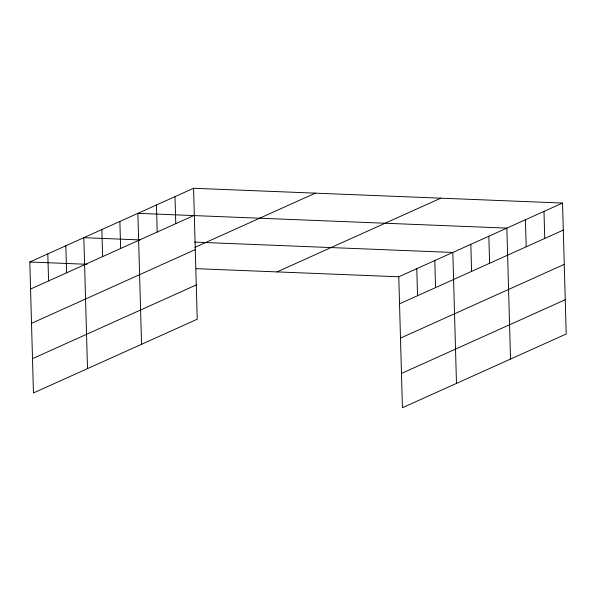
<?xml version="1.0" encoding="UTF-8"?>
<svg xmlns="http://www.w3.org/2000/svg" width="596" height="596" viewBox="0 0 596 596"><rect width="100%" height="100%" fill="white"/><g stroke="black" fill="none" stroke-linecap="round" stroke-linejoin="round"><path stroke-width="0.89" d="M193.566 188.269L197.224 319.218L33.458 392.95L29.8 262.002L193.566 188.269L562.542 203.05L566.2 333.998L402.434 407.731L398.776 276.782L562.542 203.05M30.552 289.038L194.326 215.312M194.959 247.34L315.329 193.149M31.513 323.33L195.279 249.605M32.497 358.658L196.27 284.933M277.013 271.903L440.779 198.177M399.529 303.826L563.294 230.093M400.49 338.111L564.256 264.386M401.473 373.439L565.239 299.714M140.112 239.92L83.842 237.67L87.5 368.619M194.534 242.103L452.818 252.451L456.476 383.399M29.8 262.002L86.994 264.289M196.166 268.662L398.776 276.782M543.984 211.409L544.737 238.452M525.419 219.768L526.179 246.804M510.519 359.068L506.861 228.119L137.885 213.338L141.543 344.287M488.847 236.232L489.599 263.276M470.833 244.338L471.585 271.381M434.804 260.564L435.557 287.607M416.79 268.669L417.543 295.713M175.008 196.628L175.76 223.671M156.45 204.979L157.202 232.023M119.871 221.444L120.63 248.487M101.856 229.557L102.616 256.6M65.828 245.775L66.588 272.819M47.814 253.889L48.567 280.932"/></g></svg>
